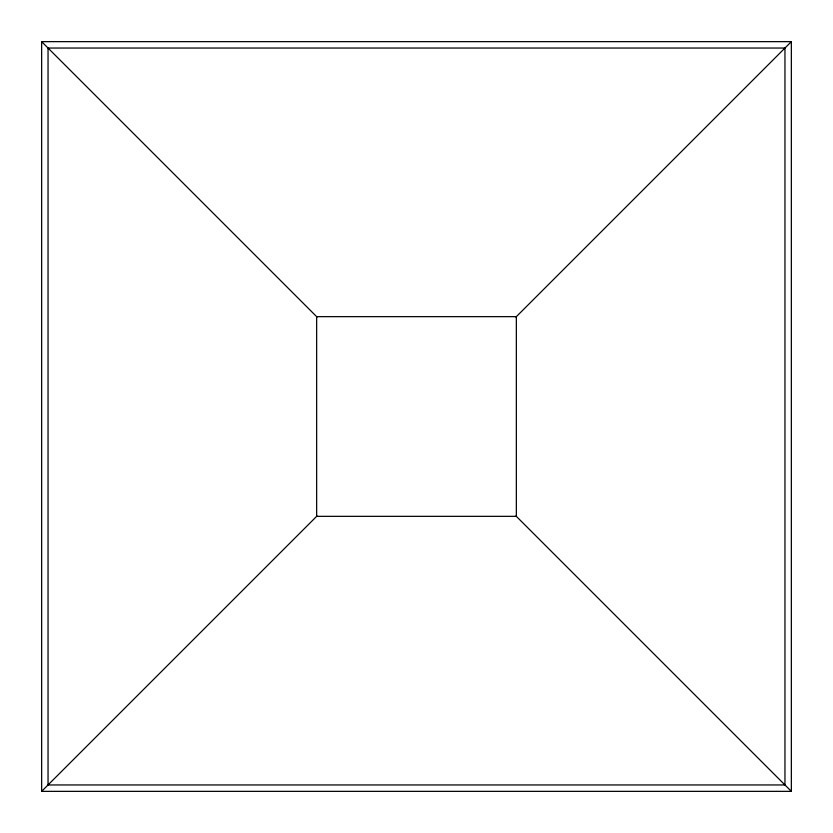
<?xml version="1.0" encoding="UTF-8"?>
<svg xmlns="http://www.w3.org/2000/svg" width="833" height="833" viewBox="0 0 833 833"><rect width="100%" height="100%" fill="white"/><g stroke="black" fill="none" stroke-linecap="round" stroke-linejoin="round"><path stroke-width="1.25" d="M41.65 791.35L41.65 41.65L791.35 41.65L791.35 791.35L41.65 791.35L317.009 515.991M515.991 317.009L791.35 41.65M41.65 41.65L317.009 317.009M515.991 515.991L791.35 791.35M784.957 48.043L48.043 48.043L48.043 784.957L784.957 784.957L784.957 48.043M516.345 316.655L316.655 316.655L316.655 516.345L516.345 516.345L516.345 316.655"/></g></svg>
